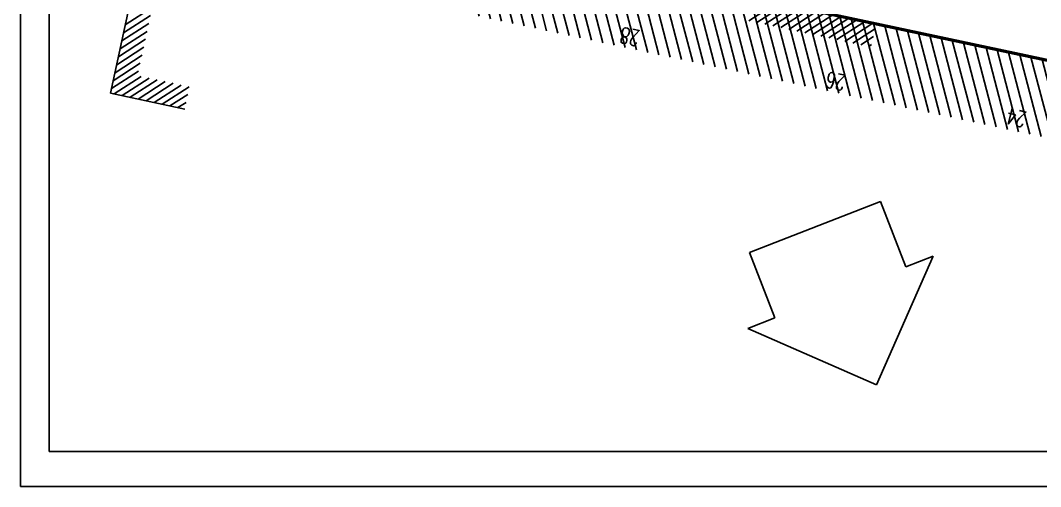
# Model space of a CAD drawing. Header units: millimetres. Extents: x 3476 to 38328, y 1439 to 26921.
# Drawn here: x 3476 to 10207, y 1439 to 4517 of the extents above; entities that cross this region are included whole.
import ezdxf

# ---------------------------------------------------------------- set-up
doc = ezdxf.new("R2010")
doc.units = ezdxf.units.MM
doc.header["$LTSCALE"] = 100
doc.header["$MEASUREMENT"] = 0
doc.layers.get('0').update_dxf_attribs({"linetype": 'CONTINUOUS'})
for name, color, linetype in [('B-02', 7, 'CONTINUOUS'), ('BT-GEBO1', 7, 'CONTINUOUS'), ('BT-GEBO2', 7, 'CONTINUOUS'), ('C-LINE-C070', 8, 'CONTINUOUS')]:
    doc.layers.add(name, color=color, linetype=linetype)
doc.styles.get("Standard").update_dxf_attribs({"font": 'romans.shx', "width": 0.7, "height": 62.5})

msp = doc.modelspace()

# ---------------------------------------------------------------- hatches: boundary and pattern name
at = {"layer": 'BT-GEBO2'}
h = msp.add_hatch(dxfattribs=at)
h.set_pattern_fill('_VERTICAAL', color=256, scale=100, angle=-120.3716, style=0, pattern_type=0)
h.set_pattern_definition([(284.6284, (20030.515, 51681.626), (65.5377, 17.105985), [])])
h.paths.add_polyline_path([(12064.86, 3353.09), (12169.32, 3842.06), (7398.2, 4861.27), (4384.47, 5509.82), (4279.11, 5021.05)])

# ---------------------------------------------------------------- linework, layer by layer
for p, q in [((3476.1, 1439.25), (3476.1, 26921.42)), ((3666.42, 1671.75), (3666.42, 26741)), ((30039.89, 1671.75), (3666.42, 1671.75)), ((38328.29, 1439.25), (3476.1, 1439.25))]:
    msp.add_line(p, q)
at = {"layer": 'B-02'}
for p, q in [((4168.19, 4488.13), (4346.36, 4603.23)), ((8281.42, 4514.55), (8459.81, 4629.79)), ((8334.17, 4503.27), (8512.56, 4618.51)), ((8386.92, 4491.99), (8565.31, 4607.23)), ((8439.67, 4480.71), (8618.07, 4595.95)), ((8492.43, 4469.43), (8670.82, 4584.67)), ((4156.87, 4435.46), (4335.04, 4550.56)), ((8545.18, 4458.15), (8723.57, 4573.39)), ((8597.93, 4446.87), (8776.32, 4562.11)), ((8650.68, 4435.59), (8829.07, 4550.83)), ((8703.43, 4424.3), (8881.82, 4539.55)), ((8756.18, 4413.02), (8934.58, 4528.27)), ((8808.94, 4401.74), (8987.33, 4516.99)), ((4134.22, 4330.11), (4312.39, 4445.21)), ((4145.54, 4382.78), (4323.71, 4497.88)), ((8861.69, 4390.46), (9040.08, 4505.71)), ((8914.44, 4379.18), (9092.83, 4494.43)), ((8967.19, 4367.9), (9117.29, 4464.87)), ((4122.9, 4277.43), (4301.07, 4392.54)), ((9019.94, 4356.62), (9104.76, 4411.42)), ((4111.57, 4224.76), (4289.74, 4339.86)), ((9072.69, 4345.34), (9092.23, 4357.96)), ((4100.25, 4172.09), (4278.42, 4287.19)), ((4077.6, 4066.74), (4255.77, 4181.84)), ((4088.93, 4119.41), (4267.1, 4234.51)), ((4094.24, 4032.13), (4272.42, 4147.24)), ((4146.92, 4020.8), (4325.1, 4135.91)), ((4199.59, 4009.47), (4377.78, 4124.58)), ((4252.27, 3998.14), (4430.45, 4113.25)), ((4304.95, 3986.81), (4483.13, 4101.92)), ((4357.62, 3975.49), (4535.81, 4090.6)), ((4410.3, 3964.16), (4588.49, 4079.27)), ((4462.98, 3952.83), (4580.95, 4029.04)), ((4515.66, 3941.5), (4569.62, 3976.36))]:
    msp.add_line(p, q, dxfattribs=at)
for points in [[(6144.83, 5125.8), (4386.39, 5503.14), (4071.23, 4037.08), (4560.07, 3931.95)], [(4560.07, 3931.95), (4071.23, 4037.08), (4386.39, 5503.14), (6144.83, 5125.8), (7405.77, 4855.18), (9122.72, 4488.04)], [(7405.77, 4855.18), (9122.72, 4488.04)]]:
    msp.add_lwpolyline(points, dxfattribs=at)
at = {"layer": 'BT-GEBO1', "linetype": 'Continuous', "lineweight": 50}
msp.add_line((12169.32, 3842.06), (7398.2, 4861.27), dxfattribs=at)
at = {"layer": 'C-LINE-C070'}
for p, q in [((8286, 2985.89), (9150.48, 3322.65)), ((9150.48, 3322.65), (9318.86, 2890.41)), ((8286, 2985.89), (8454.38, 2553.64)), ((9124.74, 2110.75), (9497.9, 2960.15)), ((9497.9, 2960.15), (9318.86, 2890.41)), ((8454.38, 2553.64), (8275.34, 2483.9)), ((9124.74, 2110.75), (8275.34, 2483.9))]:
    msp.add_line(p, q, dxfattribs=at)

# ---------------------------------------------------------------- texts
at = {"layer": 'BT-GEBO2', "char_height": 105, "width": 307.6172, "attachment_point": 5}
for s, insert, rotation in [('\\Ftxt.shx|b0;28', (7495.9, 4409.95), 167.646198), ('\\Ftxt.shx|b0;26', (8854.49, 4115.26), 168.494492), ('\\Ftxt.shx|b0;24', (10045.6, 3873.97), 165.834511)]:
    msp.add_mtext(s, dxfattribs=dict(at, insert=insert, rotation=rotation))

doc.saveas('drawing.dxf')
